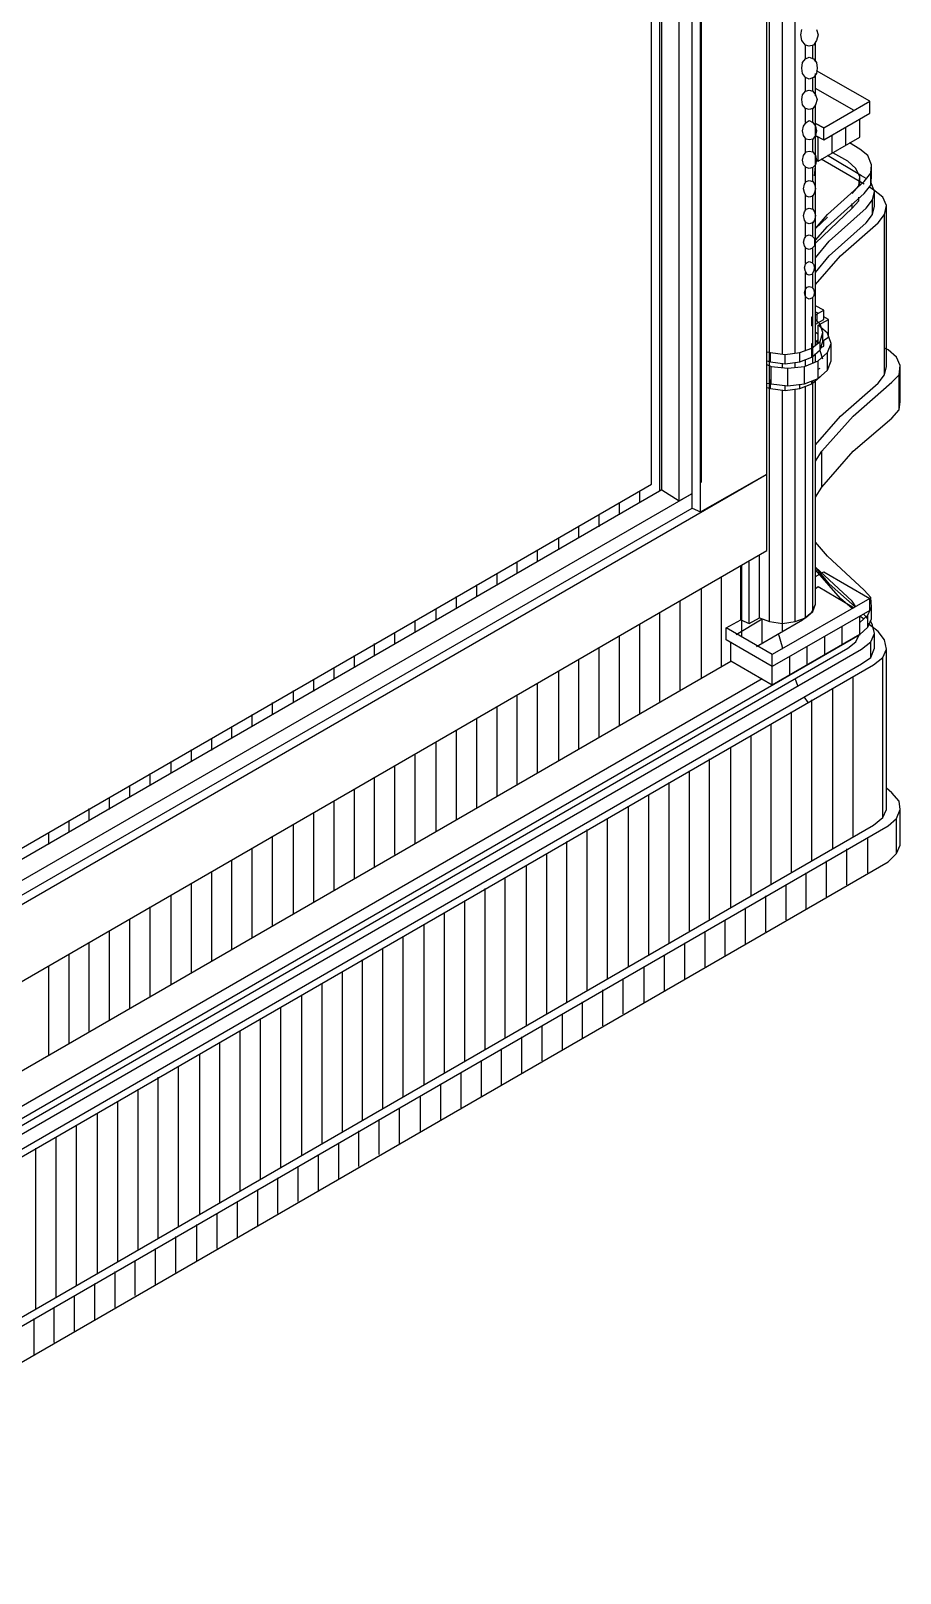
# Model space of a CAD drawing. Header units: inches. Extents: x 0.3 to 16.2, y 0.3 to 11.4.
# Drawn here: x 3.959 to 4.331, y 0.953 to 1.612 of the extents above; entities that cross this region are included whole.
import ezdxf

# ---------------------------------------------------------------- set-up
doc = ezdxf.new("R2010")
doc.units = ezdxf.units.IN
doc.header["$LTSCALE"] = 0.009843
doc.header["$MEASUREMENT"] = 0
doc.layers.add('GEOMETRY', color=7, linetype='Continuous')

msp = doc.modelspace()

# ---------------------------------------------------------------- linework, layer by layer
at = {"layer": 'GEOMETRY'}
for p, q in [((4.24213, 1.41417), (4.24213, 1.91969)), ((4.24567, 1.4063), (4.24567, 1.92441)), ((4.24606, 1.4189), (4.24606, 1.92441)), ((4.23661, 1.41102), (4.23661, 1.91654)), ((4.22835, 1.41535), (4.22835, 1.91181)), ((4.22913, 1.41575), (4.22913, 1.9122)), ((4.2248, 1.41811), (4.2248, 1.90079)), ((4.27402, 1.42244), (4.27402, 1.88346)), ((4.2752, 1.35945), (4.2752, 1.88307)), ((4.28071, 1.47362), (4.28071, 1.86496)), ((4.28071, 1.47362), (4.28071, 1.86496)), ((4.28622, 1.47402), (4.28622, 1.86535)), ((4.28858, 1.61024), (4.28898, 1.6126)), ((4.28898, 1.60787), (4.28858, 1.61024)), ((4.29528, 1.6126), (4.29606, 1.61024)), ((4.29606, 1.61024), (4.29528, 1.60787)), ((4.29055, 1.60591), (4.28898, 1.60787)), ((4.29213, 1.60551), (4.29055, 1.60591)), ((4.29055, 1.6), (4.29055, 1.60591)), ((4.29055, 1.6), (4.29055, 1.60591)), ((4.29409, 1.60591), (4.29213, 1.60551)), ((4.2937, 1.6), (4.2937, 1.60591)), ((4.29528, 1.60787), (4.29409, 1.60591)), ((4.29488, 1.59882), (4.29488, 1.60709)), ((4.29488, 1.59882), (4.29488, 1.60709)), ((4.29488, 1.59882), (4.29488, 1.60709)), ((4.29488, 1.59882), (4.29488, 1.60709)), ((4.29488, 1.59921), (4.29488, 1.60669)), ((4.29488, 1.59921), (4.29488, 1.60669)), ((4.28898, 1.59606), (4.28937, 1.59843)), ((4.28937, 1.5937), (4.28898, 1.59606)), ((4.28937, 1.59843), (4.29055, 1.6)), ((4.29055, 1.6), (4.29213, 1.60079)), ((4.29213, 1.60079), (4.29409, 1.6)), ((4.29409, 1.6), (4.29528, 1.59843)), ((4.29528, 1.59843), (4.29567, 1.59606)), ((4.29567, 1.59606), (4.29528, 1.5937)), ((4.29055, 1.59213), (4.28937, 1.5937)), ((4.29213, 1.59134), (4.29055, 1.59213)), ((4.29055, 1.58622), (4.29055, 1.59213)), ((4.29055, 1.58622), (4.29055, 1.59213)), ((4.29409, 1.59213), (4.29213, 1.59134)), ((4.2937, 1.58622), (4.2937, 1.59213)), ((4.29528, 1.5937), (4.29409, 1.59213)), ((4.29488, 1.58465), (4.29488, 1.5937)), ((4.29488, 1.58465), (4.29488, 1.5937)), ((4.29488, 1.58504), (4.29488, 1.59331)), ((4.29488, 1.58504), (4.29488, 1.59331)), ((4.29488, 1.58425), (4.29488, 1.59291)), ((4.29488, 1.58504), (4.29488, 1.59291)), ((4.31811, 1.58189), (4.29528, 1.59488)), ((4.28898, 1.58268), (4.28937, 1.58465)), ((4.28937, 1.58465), (4.29055, 1.58622)), ((4.29055, 1.58622), (4.29213, 1.58661)), ((4.29213, 1.58661), (4.2937, 1.58622)), ((4.2937, 1.58622), (4.29488, 1.58465)), ((4.31142, 1.57795), (4.29488, 1.5874)), ((4.29488, 1.58465), (4.29567, 1.58268)), ((4.28937, 1.58031), (4.28898, 1.58268)), ((4.29055, 1.57874), (4.28937, 1.58031)), ((4.29213, 1.57835), (4.29055, 1.57874)), ((4.29055, 1.57283), (4.29055, 1.57874)), ((4.29055, 1.57283), (4.29055, 1.57874)), ((4.2937, 1.57874), (4.29213, 1.57835)), ((4.29488, 1.58031), (4.2937, 1.57874)), ((4.2937, 1.57283), (4.2937, 1.57874)), ((4.29567, 1.58268), (4.29488, 1.58031)), ((4.29488, 1.57598), (4.29488, 1.58031)), ((4.29488, 1.49055), (4.29488, 1.58031)), ((4.29488, 1.49055), (4.29488, 1.57992)), ((4.29488, 1.55394), (4.29488, 1.57992)), ((4.29488, 1.57165), (4.29488, 1.57992)), ((4.29843, 1.57047), (4.31811, 1.58189)), ((4.29843, 1.57047), (4.31811, 1.58189)), ((4.29843, 1.56535), (4.31811, 1.57677)), ((4.31811, 1.57677), (4.31811, 1.58189)), ((4.28937, 1.56929), (4.28976, 1.57126)), ((4.28976, 1.57126), (4.29094, 1.57283)), ((4.29094, 1.57283), (4.29213, 1.57362)), ((4.29213, 1.57362), (4.2937, 1.57283)), ((4.2937, 1.57283), (4.29488, 1.57126)), ((4.29843, 1.57047), (4.29488, 1.57244)), ((4.29488, 1.57244), (4.29843, 1.57047)), ((4.29488, 1.57244), (4.29843, 1.57047)), ((4.29488, 1.57126), (4.29528, 1.56929)), ((4.29843, 1.56535), (4.29843, 1.57047)), ((4.30787, 1.56299), (4.30787, 1.57087)), ((4.31378, 1.56654), (4.31378, 1.57402)), ((4.28976, 1.56732), (4.28937, 1.56929)), ((4.29094, 1.56575), (4.28976, 1.56732)), ((4.29055, 1.55984), (4.29055, 1.56614)), ((4.29055, 1.55984), (4.29055, 1.56614)), ((4.29213, 1.56535), (4.29094, 1.56575)), ((4.2937, 1.56575), (4.29213, 1.56535)), ((4.29488, 1.56732), (4.2937, 1.56575)), ((4.2937, 1.56024), (4.2937, 1.56575)), ((4.29528, 1.56929), (4.29488, 1.56732)), ((4.29488, 1.56732), (4.29606, 1.56654)), ((4.29488, 1.56732), (4.29606, 1.56654)), ((4.29488, 1.56732), (4.29843, 1.56535)), ((4.29488, 1.47756), (4.29488, 1.56732)), ((4.29606, 1.5563), (4.29606, 1.56654)), ((4.29606, 1.5563), (4.31378, 1.56654)), ((4.30197, 1.55984), (4.30197, 1.56732)), ((4.31378, 1.56142), (4.30945, 1.56417)), ((4.28937, 1.55669), (4.28976, 1.55866)), ((4.28976, 1.55472), (4.28937, 1.55669)), ((4.28976, 1.55866), (4.29094, 1.56024)), ((4.29094, 1.56024), (4.29213, 1.56063)), ((4.29213, 1.56063), (4.2937, 1.56024)), ((4.2937, 1.56024), (4.29488, 1.55866)), ((4.29488, 1.55866), (4.29528, 1.55669)), ((4.29488, 1.55709), (4.29606, 1.5563)), ((4.29528, 1.55669), (4.29488, 1.55472)), ((4.31575, 1.54646), (4.29724, 1.55709)), ((4.31457, 1.55), (4.3, 1.55866)), ((4.30866, 1.5563), (4.30236, 1.55984)), ((4.31732, 1.55866), (4.31378, 1.56142)), ((4.3189, 1.55472), (4.31732, 1.55866)), ((4.29094, 1.55354), (4.28976, 1.55472)), ((4.29055, 1.54724), (4.29055, 1.55394)), ((4.29055, 1.54724), (4.29055, 1.55394)), ((4.29213, 1.55315), (4.29094, 1.55354)), ((4.2937, 1.55354), (4.29213, 1.55315)), ((4.29488, 1.55472), (4.2937, 1.55354)), ((4.2937, 1.54764), (4.2937, 1.55354)), ((4.29449, 1.55), (4.29488, 1.55394)), ((4.3122, 1.55315), (4.30866, 1.5563)), ((4.31378, 1.54961), (4.3122, 1.55315)), ((4.31654, 1.54882), (4.31457, 1.55)), ((4.31575, 1.54764), (4.3185, 1.55118)), ((4.31575, 1.54764), (4.3185, 1.55118)), ((4.3185, 1.55118), (4.3189, 1.55472)), ((4.3185, 1.55118), (4.3189, 1.55472)), ((4.3185, 1.54606), (4.3185, 1.55118)), ((4.3189, 1.54961), (4.3189, 1.55472)), ((4.28976, 1.54449), (4.29016, 1.54646)), ((4.29016, 1.54291), (4.28976, 1.54449)), ((4.29016, 1.54646), (4.29094, 1.54764)), ((4.29094, 1.54764), (4.29213, 1.54803)), ((4.29213, 1.54803), (4.2937, 1.54764)), ((4.2937, 1.54764), (4.29449, 1.54646)), ((4.29449, 1.54646), (4.29488, 1.54449)), ((4.29488, 1.54449), (4.29449, 1.54291)), ((4.3, 1.53346), (4.31575, 1.54764)), ((4.3, 1.53346), (4.31575, 1.54764)), ((4.31063, 1.54252), (4.31339, 1.54567)), ((4.31063, 1.54252), (4.31339, 1.54567)), ((4.31339, 1.54567), (4.31378, 1.54961)), ((4.31339, 1.54567), (4.31378, 1.54961)), ((4.31378, 1.54606), (4.31378, 1.54961)), ((4.31575, 1.54252), (4.3185, 1.54606)), ((4.31969, 1.54409), (4.31772, 1.54528)), ((4.3185, 1.54606), (4.3189, 1.54961)), ((4.32008, 1.54331), (4.3185, 1.54724)), ((4.31929, 1.53976), (4.32008, 1.54331)), ((4.31929, 1.53976), (4.32008, 1.54331)), ((4.32362, 1.54094), (4.31969, 1.54409)), ((4.32008, 1.53701), (4.32008, 1.54331)), ((4.29094, 1.54134), (4.29016, 1.54291)), ((4.29055, 1.53543), (4.29055, 1.54213)), ((4.29055, 1.53543), (4.29055, 1.54213)), ((4.29213, 1.54094), (4.29094, 1.54134)), ((4.2937, 1.54134), (4.29213, 1.54094)), ((4.29449, 1.54291), (4.2937, 1.54134)), ((4.2937, 1.53583), (4.2937, 1.54173)), ((4.3, 1.52835), (4.31575, 1.54252)), ((4.31063, 1.53622), (4.31339, 1.53937)), ((4.31063, 1.53622), (4.31063, 1.53819)), ((4.31339, 1.53937), (4.31339, 1.54094)), ((4.31654, 1.53622), (4.31929, 1.53976)), ((4.31654, 1.53622), (4.31929, 1.53976)), ((4.31929, 1.53346), (4.31929, 1.53976)), ((4.31929, 1.53346), (4.32008, 1.53701)), ((4.3252, 1.5374), (4.32362, 1.54094)), ((4.32441, 1.53346), (4.3252, 1.5374)), ((4.32441, 1.53346), (4.3252, 1.5374)), ((4.3252, 1.4685), (4.3252, 1.5374)), ((4.28976, 1.53307), (4.29016, 1.53465)), ((4.29016, 1.5311), (4.28976, 1.53307)), ((4.29016, 1.53465), (4.29094, 1.53583)), ((4.29094, 1.52992), (4.29016, 1.5311)), ((4.29055, 1.52362), (4.29055, 1.53031)), ((4.29055, 1.52362), (4.29055, 1.53031)), ((4.29094, 1.53583), (4.29213, 1.53622)), ((4.29213, 1.52953), (4.29094, 1.52992)), ((4.29213, 1.53622), (4.2937, 1.53583)), ((4.2937, 1.52992), (4.29213, 1.52953)), ((4.2937, 1.53583), (4.29449, 1.53465)), ((4.29449, 1.5311), (4.2937, 1.52992)), ((4.2937, 1.52402), (4.2937, 1.53031)), ((4.29449, 1.53465), (4.29488, 1.53307)), ((4.29488, 1.53307), (4.29449, 1.5311)), ((4.29488, 1.52126), (4.31063, 1.53622)), ((4.29488, 1.52756), (4.3, 1.53346)), ((4.29488, 1.52756), (4.3, 1.53346)), ((4.29488, 1.52756), (4.3, 1.53228)), ((4.29488, 1.52756), (4.3, 1.53228)), ((4.30079, 1.52205), (4.31654, 1.53622)), ((4.30079, 1.52205), (4.31654, 1.53622)), ((4.30079, 1.51575), (4.31654, 1.52992)), ((4.30551, 1.51575), (4.32165, 1.52992)), ((4.30551, 1.51575), (4.32165, 1.52992)), ((4.31654, 1.52992), (4.31929, 1.53346)), ((4.32165, 1.52992), (4.32441, 1.53346)), ((4.32165, 1.52992), (4.32441, 1.53346)), ((4.32441, 1.46496), (4.32441, 1.53346)), ((4.29016, 1.52323), (4.29094, 1.52441)), ((4.29094, 1.52441), (4.29213, 1.5248)), ((4.29213, 1.5248), (4.29331, 1.52441)), ((4.29331, 1.52441), (4.29449, 1.52323)), ((4.29488, 1.52244), (4.3, 1.52835)), ((4.28976, 1.52165), (4.29016, 1.52323)), ((4.29016, 1.52008), (4.28976, 1.52165)), ((4.29094, 1.5189), (4.29016, 1.52008)), ((4.29055, 1.5126), (4.29055, 1.51929)), ((4.29055, 1.5126), (4.29055, 1.51929)), ((4.29213, 1.5185), (4.29094, 1.5189)), ((4.29331, 1.5189), (4.29213, 1.5185)), ((4.29449, 1.52008), (4.29331, 1.5189)), ((4.2937, 1.51299), (4.2937, 1.5189)), ((4.29449, 1.52323), (4.29449, 1.52165)), ((4.29449, 1.52165), (4.29449, 1.52008)), ((4.29488, 1.51496), (4.30079, 1.52205)), ((4.29488, 1.51496), (4.30079, 1.52205)), ((4.29016, 1.51063), (4.29055, 1.5122)), ((4.29055, 1.50906), (4.29016, 1.51063)), ((4.29055, 1.5122), (4.29134, 1.51299)), ((4.29134, 1.51299), (4.29213, 1.51339)), ((4.29213, 1.51339), (4.29331, 1.51299)), ((4.29331, 1.51299), (4.29409, 1.5122)), ((4.29409, 1.5122), (4.29449, 1.51063)), ((4.29449, 1.51063), (4.29409, 1.50906)), ((4.29488, 1.50866), (4.30079, 1.51575)), ((4.29488, 1.50354), (4.30551, 1.51575)), ((4.29488, 1.50354), (4.30551, 1.51575)), ((4.29134, 1.50787), (4.29055, 1.50906)), ((4.29055, 1.4752), (4.29055, 1.50866)), ((4.29055, 1.4752), (4.29055, 1.50866)), ((4.29213, 1.50748), (4.29134, 1.50787)), ((4.29331, 1.50787), (4.29213, 1.50748)), ((4.29409, 1.50906), (4.29331, 1.50787)), ((4.2937, 1.50197), (4.2937, 1.50827)), ((4.29016, 1.5), (4.29055, 1.50157)), ((4.29055, 1.49843), (4.29016, 1.5)), ((4.29055, 1.50157), (4.29134, 1.50236)), ((4.29134, 1.49764), (4.29055, 1.49843)), ((4.29134, 1.50236), (4.29213, 1.50276)), ((4.29213, 1.49724), (4.29134, 1.49764)), ((4.29213, 1.50276), (4.29331, 1.50236)), ((4.29331, 1.49764), (4.29213, 1.49724)), ((4.29331, 1.50236), (4.29409, 1.50157)), ((4.29409, 1.49843), (4.29331, 1.49764)), ((4.2937, 1.47008), (4.2937, 1.49803)), ((4.29409, 1.50157), (4.29449, 1.5)), ((4.29449, 1.5), (4.29409, 1.49843)), ((4.29843, 1.49252), (4.29488, 1.49449)), ((4.29488, 1.49055), (4.29843, 1.49252)), ((4.29488, 1.49055), (4.29843, 1.49252)), ((4.29606, 1.49134), (4.29488, 1.49173)), ((4.29567, 1.4874), (4.29567, 1.49094)), ((4.29843, 1.48858), (4.29843, 1.49252)), ((4.29331, 1.48976), (4.2937, 1.48976)), ((4.2937, 1.48937), (4.29331, 1.48976)), ((4.29331, 1.48976), (4.2937, 1.48976)), ((4.29331, 1.48583), (4.29331, 1.48976)), ((4.29331, 1.48583), (4.2937, 1.48583)), ((4.29488, 1.48661), (4.29843, 1.48858)), ((4.29685, 1.48661), (4.29488, 1.48858)), ((4.29488, 1.47913), (4.29488, 1.48661)), ((4.29488, 1.47913), (4.29488, 1.48661)), ((4.29606, 1.48622), (4.30039, 1.48858)), ((4.29606, 1.48622), (4.30039, 1.48858)), ((4.3, 1.48268), (4.29606, 1.48622)), ((4.29606, 1.47835), (4.29606, 1.48622)), ((4.29803, 1.48307), (4.29685, 1.48661)), ((4.30039, 1.48858), (4.29843, 1.48976)), ((4.30039, 1.4811), (4.30039, 1.48858)), ((4.29331, 1.47638), (4.29685, 1.47913)), ((4.29331, 1.47638), (4.29685, 1.47913)), ((4.29331, 1.47835), (4.2937, 1.47835)), ((4.2937, 1.47795), (4.29331, 1.47835)), ((4.29331, 1.47835), (4.2937, 1.47835)), ((4.29331, 1.47441), (4.29331, 1.47835)), ((4.29606, 1.48228), (4.29488, 1.48307)), ((4.29488, 1.47913), (4.29606, 1.47992)), ((4.29488, 1.47913), (4.29606, 1.47992)), ((4.29567, 1.47835), (4.29567, 1.47953)), ((4.29606, 1.47835), (4.29685, 1.47913)), ((4.29685, 1.47913), (4.29803, 1.48307)), ((4.29685, 1.47913), (4.29803, 1.48307)), ((4.29685, 1.47559), (4.29685, 1.47913)), ((4.29685, 1.47559), (4.29803, 1.47913)), ((4.29803, 1.47913), (4.29803, 1.48307)), ((4.29803, 1.47953), (4.30039, 1.4811)), ((4.29843, 1.47717), (4.29843, 1.47992)), ((4.30157, 1.47835), (4.3, 1.48268)), ((4.3, 1.47441), (4.30157, 1.47835)), ((4.3, 1.47441), (4.30157, 1.47835)), ((4.30157, 1.47087), (4.30157, 1.47835)), ((4.27402, 1.4748), (4.27559, 1.47441)), ((4.27402, 1.4748), (4.27559, 1.47441)), ((4.27402, 1.47087), (4.27559, 1.47047)), ((4.27559, 1.47047), (4.27559, 1.47441)), ((4.27559, 1.47441), (4.28189, 1.47362)), ((4.27559, 1.47441), (4.28189, 1.47362)), ((4.28189, 1.47362), (4.28819, 1.47441)), ((4.28189, 1.47362), (4.28819, 1.47441)), ((4.28189, 1.46969), (4.28189, 1.47362)), ((4.28819, 1.47441), (4.29331, 1.47638)), ((4.28819, 1.47441), (4.29331, 1.47638)), ((4.28819, 1.47047), (4.28819, 1.47441)), ((4.28819, 1.47047), (4.29331, 1.47244)), ((4.29016, 1.4685), (4.29606, 1.47087)), ((4.29016, 1.4685), (4.29606, 1.47087)), ((4.29055, 1.4689), (4.29055, 1.47126)), ((4.29055, 1.4689), (4.29055, 1.47126)), ((4.29331, 1.47244), (4.29331, 1.47638)), ((4.29331, 1.47244), (4.29685, 1.47559)), ((4.29488, 1.47047), (4.29488, 1.47402)), ((4.29488, 1.47047), (4.29488, 1.47362)), ((4.29488, 1.47047), (4.29488, 1.47362)), ((4.29606, 1.47087), (4.3, 1.47441)), ((4.29606, 1.47087), (4.3, 1.47441)), ((4.29606, 1.46339), (4.29606, 1.47087)), ((4.29685, 1.47638), (4.29843, 1.47717)), ((4.29803, 1.47165), (4.29685, 1.4752)), ((4.29685, 1.4752), (4.29685, 1.4752)), ((4.3, 1.46693), (4.3, 1.47441)), ((4.3, 1.46693), (4.30157, 1.47087)), ((4.32598, 1.47559), (4.32441, 1.47638)), ((4.32953, 1.47244), (4.32598, 1.47559)), ((4.3311, 1.4689), (4.32953, 1.47244)), ((4.27402, 1.46929), (4.27598, 1.4685)), ((4.27402, 1.46929), (4.27598, 1.4685)), ((4.27559, 1.47047), (4.28189, 1.46969)), ((4.27598, 1.46102), (4.27598, 1.4685)), ((4.27598, 1.4685), (4.28307, 1.46772)), ((4.27598, 1.4685), (4.28307, 1.46772)), ((4.28071, 1.46811), (4.28071, 1.46969)), ((4.28071, 1.46811), (4.28071, 1.46969)), ((4.28189, 1.46969), (4.28819, 1.47047)), ((4.28307, 1.46772), (4.29016, 1.4685)), ((4.28307, 1.46772), (4.29016, 1.4685)), ((4.28307, 1.46024), (4.28307, 1.46772)), ((4.28622, 1.46811), (4.28622, 1.47008)), ((4.29016, 1.46102), (4.29016, 1.4685)), ((4.29331, 1.46102), (4.29685, 1.46417)), ((4.29606, 1.46732), (4.29685, 1.46772)), ((4.29606, 1.46732), (4.29685, 1.46772)), ((4.29606, 1.46339), (4.3, 1.46693)), ((4.32165, 1.46142), (4.32441, 1.46496)), ((4.32441, 1.46496), (4.3252, 1.4685)), ((4.32756, 1.46181), (4.33071, 1.46496)), ((4.32756, 1.46181), (4.33071, 1.46496)), ((4.33071, 1.46496), (4.3311, 1.4689)), ((4.33071, 1.46496), (4.3311, 1.4689)), ((4.33071, 1.45), (4.33071, 1.46496)), ((4.3311, 1.45354), (4.3311, 1.4689)), ((4.27402, 1.46142), (4.27598, 1.46102)), ((4.27402, 1.45945), (4.27559, 1.45906)), ((4.27559, 1.45906), (4.27559, 1.46299)), ((4.27559, 1.46299), (4.27598, 1.4626)), ((4.27559, 1.46299), (4.27598, 1.4626)), ((4.27559, 1.45906), (4.28189, 1.45827)), ((4.27598, 1.46102), (4.28307, 1.46024)), ((4.28071, 1.35866), (4.28071, 1.45827)), ((4.28071, 1.35551), (4.28071, 1.45827)), ((4.28189, 1.45827), (4.28189, 1.46024)), ((4.28189, 1.45827), (4.28819, 1.45906)), ((4.28307, 1.46024), (4.29016, 1.46102)), ((4.28622, 1.35945), (4.28622, 1.45866)), ((4.28819, 1.45906), (4.29331, 1.46102)), ((4.28819, 1.45906), (4.28819, 1.46063)), ((4.29016, 1.46102), (4.29606, 1.46339)), ((4.29055, 1.36102), (4.29055, 1.45984)), ((4.29055, 1.37244), (4.29055, 1.45984)), ((4.29331, 1.46102), (4.29331, 1.4622)), ((4.2937, 1.36378), (4.2937, 1.4622)), ((4.29488, 1.3748), (4.29488, 1.4626)), ((4.29488, 1.36693), (4.29488, 1.4622)), ((4.29488, 1.36693), (4.29488, 1.4622)), ((4.30551, 1.44724), (4.32165, 1.46142)), ((4.31102, 1.44724), (4.32756, 1.46181)), ((4.31102, 1.44724), (4.32756, 1.46181)), ((4.33071, 1.45), (4.3311, 1.45354)), ((4.29488, 1.43504), (4.30551, 1.44724)), ((4.29764, 1.43228), (4.31102, 1.44724)), ((4.29764, 1.43228), (4.31102, 1.44724)), ((4.31102, 1.43228), (4.32756, 1.44646)), ((4.32756, 1.44646), (4.33071, 1.45)), ((4.29488, 1.42795), (4.29764, 1.43228)), ((4.29488, 1.42795), (4.29764, 1.43228)), ((4.29764, 1.41693), (4.31102, 1.43228)), ((4.29764, 1.41693), (4.29764, 1.43228)), ((3.73386, 1.11063), (4.27402, 1.42244)), ((3.73386, 1.11063), (4.27402, 1.42244)), ((3.77244, 1.15709), (4.2248, 1.41811)), ((4.24567, 1.4063), (4.27402, 1.42244)), ((4.27402, 1.38976), (4.27402, 1.42244)), ((3.7622, 1.1374), (4.24213, 1.41417)), ((3.7622, 1.1374), (4.24213, 1.41417)), ((4.22913, 1.41575), (3.76457, 1.14764)), ((4.21969, 1.41024), (4.21969, 1.41535)), ((4.22913, 1.41575), (4.23661, 1.41102)), ((4.23661, 1.41102), (4.24213, 1.41417)), ((4.24213, 1.40787), (4.24213, 1.41417)), ((4.29488, 1.4126), (4.29764, 1.41693)), ((3.7622, 1.1311), (4.24213, 1.40787)), ((4.20236, 1.4), (4.20236, 1.40512)), ((4.21102, 1.40512), (4.21102, 1.41024)), ((4.24213, 1.40787), (4.24567, 1.4063)), ((4.1937, 1.39528), (4.1937, 1.40039)), ((4.18504, 1.39016), (4.18504, 1.39528)), ((4.3, 1.3874), (4.29488, 1.39331)), ((3.73386, 1.07756), (4.27402, 1.38976)), ((4.16732, 1.37992), (4.16732, 1.38504)), ((4.17598, 1.38504), (4.17598, 1.39016)), ((4.26654, 1.35866), (4.26654, 1.38504)), ((4.27087, 1.36102), (4.27087, 1.3878)), ((4.31575, 1.37283), (4.3, 1.3874)), ((4.15866, 1.3752), (4.15866, 1.37992)), ((4.25472, 1.34016), (4.25472, 1.37835)), ((4.26299, 1.36024), (4.26299, 1.38307)), ((4.26339, 1.35276), (4.26339, 1.38346)), ((4.31063, 1.36811), (4.29488, 1.38268)), ((4.30079, 1.37559), (4.29488, 1.38268)), ((4.30551, 1.36929), (4.29488, 1.3815)), ((4.29488, 1.37874), (4.29843, 1.38071)), ((4.29843, 1.38071), (4.31811, 1.36929)), ((4.15, 1.37008), (4.15, 1.3752)), ((4.24606, 1.33504), (4.24606, 1.37323)), ((4.29488, 1.3748), (4.29488, 1.3748)), ((4.29488, 1.37362), (4.29606, 1.37441)), ((4.29606, 1.37441), (4.31142, 1.36535)), ((4.31181, 1.36575), (4.30079, 1.37559)), ((4.3185, 1.36969), (4.31575, 1.37283)), ((4.14134, 1.36496), (4.14134, 1.37008)), ((4.23701, 1.33031), (4.23701, 1.36811)), ((4.31811, 1.36929), (4.27638, 1.34528)), ((4.31811, 1.36929), (4.27638, 1.34528)), ((4.29331, 1.36339), (4.29488, 1.36693)), ((4.2937, 1.36378), (4.29488, 1.36693)), ((4.31063, 1.36496), (4.30551, 1.36929)), ((4.3122, 1.36575), (4.31063, 1.36811)), ((4.31732, 1.3622), (4.3189, 1.36575)), ((4.31732, 1.3622), (4.3189, 1.36575)), ((4.31811, 1.36417), (4.31811, 1.36929)), ((4.3189, 1.36575), (4.3185, 1.36969)), ((4.3189, 1.36063), (4.3189, 1.36575)), ((4.12362, 1.35472), (4.12362, 1.35984)), ((4.13268, 1.35984), (4.13268, 1.36496)), ((4.22835, 1.3252), (4.22835, 1.36339)), ((4.25669, 1.35669), (4.26299, 1.36024)), ((4.26102, 1.35394), (4.27205, 1.36063)), ((4.26299, 1.36024), (4.26654, 1.35866)), ((4.26654, 1.35866), (4.27087, 1.36102)), ((4.26969, 1.34882), (4.28937, 1.36024)), ((4.27087, 1.36102), (4.2752, 1.35945)), ((4.27205, 1.35039), (4.27205, 1.36063)), ((4.2752, 1.35945), (4.28071, 1.35866)), ((4.31811, 1.36417), (4.27638, 1.34016)), ((4.28071, 1.35866), (4.28622, 1.35945)), ((4.28622, 1.35945), (4.29055, 1.36102)), ((4.28937, 1.36024), (4.29331, 1.36339)), ((4.29055, 1.36102), (4.2937, 1.36378)), ((4.31378, 1.35906), (4.31732, 1.3622)), ((4.31378, 1.35906), (4.31732, 1.3622)), ((4.31378, 1.36102), (4.31378, 1.36181)), ((4.31535, 1.36063), (4.31378, 1.36181)), ((4.31378, 1.35394), (4.31378, 1.36181)), ((4.31378, 1.36063), (4.31378, 1.36102)), ((4.31378, 1.36063), (4.31378, 1.36102)), ((4.31378, 1.35433), (4.31378, 1.36102)), ((4.31654, 1.36142), (4.31535, 1.3626)), ((4.31732, 1.36063), (4.31654, 1.36142)), ((4.31732, 1.35709), (4.31732, 1.3622)), ((4.31732, 1.35709), (4.3189, 1.36063)), ((4.32165, 1.35512), (4.31732, 1.35866)), ((4.31929, 1.35787), (4.3185, 1.35945)), ((3.69882, 0.99882), (4.31378, 1.35394)), ((4.11496, 1.35), (4.11496, 1.35472)), ((4.21102, 1.31496), (4.21102, 1.35315)), ((4.21969, 1.32008), (4.21969, 1.35827)), ((4.27638, 1.34528), (4.25669, 1.35669)), ((4.27638, 1.34528), (4.25669, 1.35669)), ((4.25669, 1.35157), (4.25669, 1.35669)), ((4.31378, 1.35394), (4.27638, 1.33228)), ((4.28071, 1.34843), (4.27913, 1.35433)), ((4.29882, 1.34528), (4.29882, 1.35315)), ((4.3063, 1.34961), (4.3063, 1.35748)), ((4.3122, 1.35079), (4.31378, 1.35433)), ((4.31378, 1.35394), (4.31732, 1.35709)), ((4.3185, 1.35079), (4.32008, 1.35433)), ((4.3185, 1.35079), (4.32008, 1.35433)), ((4.32008, 1.35433), (4.31929, 1.35787)), ((4.32008, 1.34803), (4.32008, 1.35433)), ((4.32441, 1.35157), (4.32165, 1.35512)), ((3.69843, 0.99567), (4.30866, 1.34803)), ((3.69882, 0.99213), (4.31457, 1.34764)), ((3.69882, 0.99213), (4.31457, 1.34764)), ((4.1063, 1.34488), (4.1063, 1.35)), ((4.20236, 1.30984), (4.20236, 1.34803)), ((4.27638, 1.34016), (4.25669, 1.35157)), ((4.25866, 1.34252), (4.25866, 1.35039)), ((4.28071, 1.34764), (4.28071, 1.34843)), ((4.29134, 1.34094), (4.29134, 1.34882)), ((4.30866, 1.34803), (4.3122, 1.35079)), ((4.31457, 1.34764), (4.3185, 1.35079)), ((4.31457, 1.34764), (4.3185, 1.35079)), ((4.3185, 1.34409), (4.3185, 1.35079)), ((4.3185, 1.34409), (4.32008, 1.34803)), ((4.32362, 1.34409), (4.3252, 1.34764)), ((4.32362, 1.34409), (4.3252, 1.34764)), ((4.3252, 1.34764), (4.32441, 1.35157)), ((4.3252, 1.27913), (4.3252, 1.34764)), ((3.69882, 0.98583), (4.31457, 1.34134)), ((3.69921, 0.98268), (4.31969, 1.34094)), ((3.69921, 0.98268), (4.31969, 1.34094)), ((3.70079, 1.02047), (4.25866, 1.34252)), ((4.08898, 1.33465), (4.08898, 1.33976)), ((4.09764, 1.33976), (4.09764, 1.34488)), ((4.1937, 1.30512), (4.1937, 1.34291)), ((4.27638, 1.33228), (4.25866, 1.34252)), ((4.27638, 1.34016), (4.27638, 1.34528)), ((4.27638, 1.33228), (4.27638, 1.34252)), ((4.28386, 1.33661), (4.28386, 1.34449)), ((4.31457, 1.34134), (4.3185, 1.34409)), ((4.31969, 1.34094), (4.32362, 1.34409)), ((4.31969, 1.34094), (4.32362, 1.34409)), ((4.32362, 1.27559), (4.32362, 1.34409)), ((3.74488, 1.03071), (4.27205, 1.33504)), ((3.74488, 1.03071), (4.27205, 1.33504)), ((4.08031, 1.32953), (4.08031, 1.33465)), ((4.17598, 1.29488), (4.17598, 1.33307)), ((4.18504, 1.3), (4.18504, 1.33819)), ((4.2874, 1.33189), (4.28622, 1.33504)), ((4.31102, 1.26732), (4.31102, 1.33583)), ((4.07165, 1.3248), (4.07165, 1.32992)), ((4.16732, 1.28976), (4.16732, 1.32795)), ((4.29173, 1.3248), (4.29016, 1.32717)), ((4.29331, 1.25709), (4.29331, 1.32598)), ((4.30236, 1.2622), (4.30236, 1.33071)), ((4.05394, 1.31457), (4.05394, 1.31969)), ((4.0626, 1.31969), (4.0626, 1.3248)), ((4.15866, 1.28465), (4.15866, 1.32283)), ((4.28465, 1.25236), (4.28465, 1.32087)), ((4.04528, 1.30945), (4.04528, 1.31457)), ((4.14134, 1.2748), (4.14134, 1.31299)), ((4.15, 1.27992), (4.15, 1.31772)), ((4.27598, 1.24724), (4.27598, 1.31575)), ((4.03661, 1.30433), (4.03661, 1.30945)), ((4.13268, 1.26969), (4.13268, 1.30787)), ((4.26732, 1.24213), (4.26732, 1.31063)), ((4.01929, 1.29449), (4.01929, 1.29961)), ((4.02795, 1.29961), (4.02795, 1.30472)), ((4.12362, 1.26457), (4.12362, 1.30276)), ((4.24961, 1.23189), (4.24961, 1.30079)), ((4.25866, 1.23701), (4.25866, 1.30551)), ((4.01024, 1.28937), (4.01024, 1.29449)), ((4.1063, 1.25472), (4.1063, 1.29291)), ((4.11496, 1.25984), (4.11496, 1.29764)), ((4.24094, 1.22717), (4.24094, 1.29567)), ((4.00157, 1.28425), (4.00157, 1.28937)), ((4.09764, 1.24961), (4.09764, 1.2878)), ((4.23228, 1.22205), (4.23228, 1.29055)), ((4.32756, 1.28622), (4.3252, 1.28819)), ((4.33071, 1.28268), (4.32756, 1.28622)), ((3.98425, 1.27441), (3.98425, 1.27953)), ((3.99291, 1.27913), (3.99291, 1.28425)), ((4.08898, 1.24449), (4.08898, 1.28268)), ((4.21496, 1.21181), (4.21496, 1.28031)), ((4.22362, 1.21693), (4.22362, 1.28543)), ((4.3311, 1.27913), (4.33071, 1.28268)), ((3.97559, 1.26929), (3.97559, 1.27441)), ((4.08031, 1.23937), (4.08031, 1.27756)), ((4.20591, 1.20669), (4.20591, 1.2752)), ((4.31969, 1.27244), (4.32362, 1.27559)), ((4.32362, 1.27559), (4.3252, 1.27913)), ((4.32598, 1.27205), (4.32953, 1.2752)), ((4.32598, 1.27205), (4.32953, 1.2752)), ((4.32953, 1.2752), (4.3311, 1.27913)), ((4.32953, 1.2752), (4.3311, 1.27913)), ((4.32953, 1.26024), (4.32953, 1.2752)), ((4.3311, 1.26378), (4.3311, 1.27913)), ((3.69921, 0.91417), (4.31969, 1.27244)), ((3.69961, 0.91063), (4.32598, 1.27205)), ((3.69961, 0.91063), (4.32598, 1.27205)), ((3.96693, 1.26417), (3.96693, 1.26929)), ((4.0626, 1.22953), (4.0626, 1.26772)), ((4.07165, 1.23465), (4.07165, 1.27244)), ((4.19724, 1.20157), (4.19724, 1.27047)), ((4.31732, 1.25197), (4.31732, 1.26693)), ((4.05394, 1.22441), (4.05394, 1.2626)), ((4.17992, 1.19173), (4.17992, 1.26024)), ((4.18858, 1.19685), (4.18858, 1.26535)), ((4.30827, 1.24685), (4.30827, 1.2622)), ((4.32598, 1.25669), (4.32953, 1.26024)), ((4.32953, 1.26024), (4.3311, 1.26378)), ((3.69961, 0.89528), (4.32598, 1.25669)), ((4.04528, 1.21929), (4.04528, 1.25748)), ((4.17126, 1.18661), (4.17126, 1.25512)), ((4.29961, 1.24173), (4.29961, 1.25709)), ((4.02795, 1.20945), (4.02795, 1.24724)), ((4.03661, 1.21417), (4.03661, 1.25236)), ((4.1622, 1.1815), (4.1622, 1.25)), ((4.28228, 1.23189), (4.28228, 1.24685)), ((4.29094, 1.23661), (4.29094, 1.25197)), ((4.01929, 1.20433), (4.01929, 1.24252)), ((4.14488, 1.17165), (4.14488, 1.24016)), ((4.15354, 1.17638), (4.15354, 1.24528)), ((4.27362, 1.22677), (4.27362, 1.24213)), ((4.01024, 1.19921), (4.01024, 1.2374)), ((4.13622, 1.16654), (4.13622, 1.23504)), ((4.26496, 1.22165), (4.26496, 1.23701)), ((3.99291, 1.18898), (3.99291, 1.22717)), ((4.00157, 1.19409), (4.00157, 1.23228)), ((4.12756, 1.16142), (4.12756, 1.22992)), ((4.24764, 1.21181), (4.24764, 1.22677)), ((4.2563, 1.21654), (4.2563, 1.23189)), ((3.98425, 1.18425), (3.98425, 1.22205)), ((4.1185, 1.1563), (4.1185, 1.2248)), ((4.23898, 1.20669), (4.23898, 1.22205)), ((3.97559, 1.17913), (3.97559, 1.21732)), ((4.10118, 1.14606), (4.10118, 1.21496)), ((4.10984, 1.15118), (4.10984, 1.21969)), ((4.23031, 1.20157), (4.23031, 1.21693)), ((3.96693, 1.17402), (3.96693, 1.2122)), ((4.09252, 1.14134), (4.09252, 1.20984)), ((4.22165, 1.19646), (4.22165, 1.21181)), ((4.08386, 1.13622), (4.08386, 1.20472)), ((4.20394, 1.18661), (4.20394, 1.20197)), ((4.2126, 1.19173), (4.2126, 1.20669)), ((4.06614, 1.12598), (4.06614, 1.19449)), ((4.0752, 1.1311), (4.0752, 1.19961)), ((4.19528, 1.1815), (4.19528, 1.19685)), ((4.05748, 1.12087), (4.05748, 1.18976)), ((4.18661, 1.17638), (4.18661, 1.19173)), ((4.04882, 1.11614), (4.04882, 1.18465)), ((4.16929, 1.16654), (4.16929, 1.18189)), ((4.17795, 1.17165), (4.17795, 1.18661)), ((4.0315, 1.10591), (4.0315, 1.17441)), ((4.04016, 1.11102), (4.04016, 1.17953)), ((4.16063, 1.16142), (4.16063, 1.17677)), ((4.02244, 1.10079), (4.02244, 1.16929)), ((4.15197, 1.1563), (4.15197, 1.17165)), ((4.01378, 1.09567), (4.01378, 1.16457)), ((4.13465, 1.14646), (4.13465, 1.16181)), ((4.14331, 1.15157), (4.14331, 1.16654)), ((3.99646, 1.08583), (3.99646, 1.15433)), ((4.00512, 1.09055), (4.00512, 1.15945)), ((4.12598, 1.14134), (4.12598, 1.15669)), ((3.9878, 1.08071), (3.9878, 1.14921)), ((4.11693, 1.13622), (4.11693, 1.15157)), ((3.97874, 1.07559), (3.97874, 1.14409)), ((4.09961, 1.12638), (4.09961, 1.14173)), ((4.10827, 1.1315), (4.10827, 1.14646)), ((3.96142, 1.06535), (3.96142, 1.13425)), ((3.97008, 1.07047), (3.97008, 1.13898)), ((4.09094, 1.12126), (4.09094, 1.13661)), ((4.08228, 1.11614), (4.08228, 1.1315)), ((4.06496, 1.1063), (4.06496, 1.12165)), ((4.07362, 1.11142), (4.07362, 1.12638)), ((4.0563, 1.10118), (4.0563, 1.11654)), ((4.04764, 1.09606), (4.04764, 1.11142)), ((4.03031, 1.08622), (4.03031, 1.10157)), ((4.03898, 1.09134), (4.03898, 1.1063)), ((4.02126, 1.0811), (4.02126, 1.09646)), ((4.0126, 1.07598), (4.0126, 1.09134)), ((4.00394, 1.07126), (4.00394, 1.08622)), ((3.98661, 1.06102), (3.98661, 1.07638)), ((3.99528, 1.06614), (3.99528, 1.0815)), ((3.97795, 1.05591), (3.97795, 1.07126)), ((3.96929, 1.05118), (3.96929, 1.06614)), ((3.96063, 1.04606), (3.96063, 1.06142))]:
    msp.add_line(p, q, dxfattribs=at)

doc.saveas('drawing.dxf')
